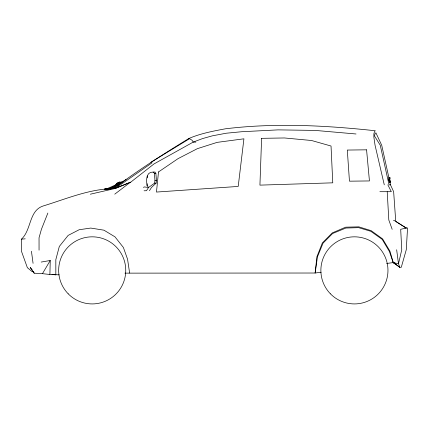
<?xml version="1.0" encoding="UTF-8"?>
<svg xmlns="http://www.w3.org/2000/svg" width="429" height="429" viewBox="0 0 429 429"><rect width="100%" height="100%" fill="white"/><g stroke="black" fill="none" stroke-linecap="round" stroke-linejoin="round"><path stroke-width="0.64" d="M59.159 274.833L49.909 274.485L50.231 260.5L41.2 262.06M147.238 177.853L147.303 175.928L148.568 173.707L150.472 172.426L153.485 171.997L154.402 173.396L154.96 180.4L154.649 183.119L148.552 187.473L146.509 190.701L144.069 190.798M388.985 178.571L389.049 177.52L389.301 178.153L388.486 179.687L388.588 180.92L389.376 180.84C390.626 178.807 391.141 183.017 389.58 182.363M149.448 190.701L151.491 187.473L156.124 183.119L156.435 180.4L155.877 173.396L154.96 171.997L153.153 172.254M147.303 175.928L146.391 180.191L147.147 185.725L148.552 187.473L144.214 186.926L143.463 187.473M47.866 213.041L41.431 229.258L39.039 237.805L39.055 250.166M119.042 183.167L116.854 185.081L110.108 188.133L110.51 188.465L113.32 187.671L117.825 184.856M117.932 184.765L118.463 183.746M389.376 180.84L389.275 179.606L390.09 178.073L389.838 177.434L389.95 179.488M32.314 270.104L30.25 267.476L34.186 273.203L42.45 273.67L50.231 260.5M115.825 185.934L115.583 185.43L117.122 183.103L119.139 182.228M115.583 185.43L116.629 184.899L118.168 182.577L120.029 181.789M120.715 182.577L121.579 181.842L119.712 182.631L118.179 184.953L118.415 185.462L117.369 185.988L117.133 185.484L118.667 183.156L120.683 182.282L119.718 183.076M33.532 271.863L32.218 271.68L27.354 267.658L21.45 251.238L21.45 239.173C31.564 229.939 28.764 210.655 43.131 205.99C64.682 199.415 86.02 190.304 108.725 188.787M117.305 184.926L118.624 183.478L120.554 182.556M119.294 184.497L120.168 183.532M114.752 194.165L130.502 182.153L114.752 188.578L90.331 194.203M111.808 188.706L104.285 189.2L113.69 188.578C137.763 170.469 163.122 154.199 188.83 138.513C200.461 133.489 212.934 131.151 225.322 128.818C275.161 122.737 325.541 125.397 375.316 130.754L374.597 131.403L373.868 133.816L373.868 137.216L375.059 145.265L384.277 184.835M113.69 188.578L115.015 188.578L152.097 162.779M117.315 185.103L118.409 184.406M121.686 182.314L126.051 179.531M150.906 162.264L189.554 138.696L192.16 140.326L193.216 142.09L195.876 142.122M116.275 184.802L111.776 187.618L108.966 188.417L108.558 188.079L115.31 185.028L116.913 183.692L116.64 183.644L117.927 183.113M117.133 185.484L118.179 184.953M119.605 183.827L122.099 182.609M115.015 188.578L130.765 182.153L153.979 163.948L193.216 142.09L202.611 138.572L212.398 135.827L226.206 133.226L241.618 131.735L278.035 129.874L315.154 130.411L356.022 133.982M25.193 238.824L21.45 239.173M321.106 272.222L315.154 273.021L124.962 273.139M386.588 263.476L393.259 262.586L398.482 263.749L399.833 267.288L401.281 267.288L406.268 249.769L407.55 227.992L406.102 227.992L400.686 229.338L401.759 249.769L398.482 263.749L396.659 249.769M104.285 189.2L108.548 188.889L105.443 189.055M388.486 179.687L389.275 179.606M154.402 173.396L155.877 173.396M154.96 180.4L156.435 180.4M154.649 183.119L156.124 183.119M395.699 220.758L393.645 191.699L390.481 184.835L389.039 184.835L380.266 145.265L374.437 135.875L375.166 133.457L375.884 132.808L381.713 145.265L389.189 178.995M379.874 191.699L391.318 191.699L387.848 184.835M393.457 220.479L394.256 220.479L406.172 227.992M404.901 227.896L406.188 227.992L395.881 221.503M42.45 273.67L49.909 274.485M51.898 274.378L55.834 274.919L55.824 259.663L59.309 246.471L68.157 235.392L79.156 229.735L90.733 228.067L103.957 230.185L114.988 236.851L123.396 247.501L127.558 259.218L129.617 273.021M394.374 262.848L393.2 262.591L389.425 251.539L382.201 239.403L370.822 231.301L358.606 227.654L345.865 228.046L332.598 233.521L323.058 243.146L317.449 256.832L315.154 273.021L316.87 256.848L322.345 242.948L332.287 232.888L345.624 227.188L358.832 226.85L371.133 230.652L382.62 238.91L389.907 251.104L393.259 262.586L399.833 267.288L393.2 262.591L396.085 264.269M188.83 138.513L189.554 138.696M116.629 184.899L116.87 185.408M33.553 271.68L34.186 273.203M392.176 229.338L388.803 219.991L387.215 191.699M114.859 186.985L115.208 188.058M113.32 187.671L113.674 188.739M110.108 188.133L110.457 189.205M108.558 188.079L108.912 189.151M389.618 180.941L390.481 184.835M390.24 181.354L390.369 182.282M31.44 251.238L33.071 263.331M389.494 180.389L389.57 182.314M147.136 183.725L147.147 185.725M261.604 138.331L259.931 185.13L332.765 182.829L331.032 146.021L311.551 140.503L284.465 137.966L261.604 138.331M158.499 171.949L156.467 192.058L238.208 186.433L243.919 138.814L217.138 142.369L197.34 148.675L178.024 158.66L158.499 171.949M366.57 149.823L347.302 150.059L349.453 181.177L369.444 180.941L366.57 149.823M68.206 293.817A33.548 33.548 0 0 0 124.507 279.44A33.548 33.548 0 0 0 83.907 237.87A33.548 33.548 0 0 0 68.206 293.817M330.421 293.817A33.548 33.548 0 0 0 386.722 279.44A33.548 33.548 0 0 0 346.123 237.87A33.548 33.548 0 0 0 330.421 293.817"/></g></svg>
